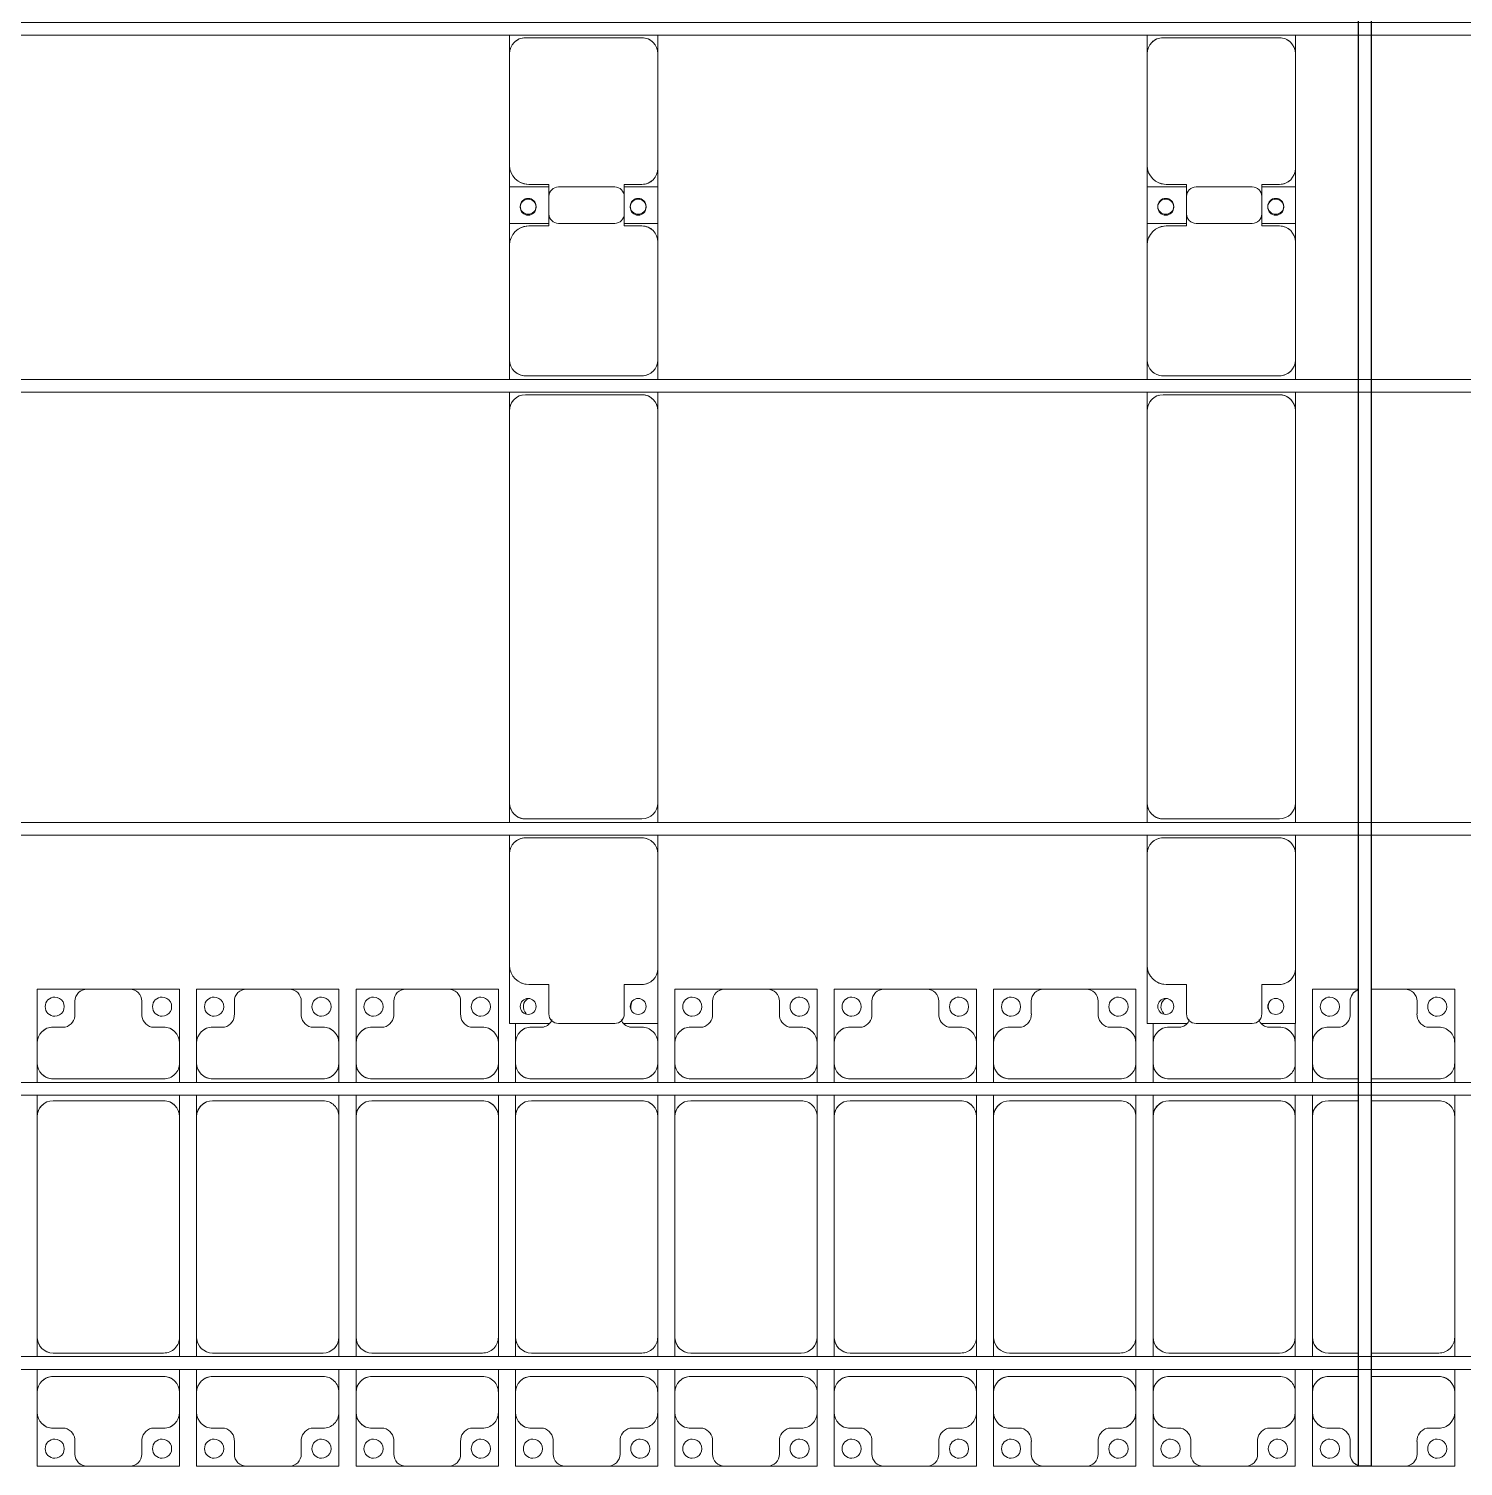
# Model space of a CAD drawing. Header units: millimetres. Extents: x -147246 to 112336, y -213734 to -86506.
# Drawn here: x -43856 to -39356, y -204519 to -200010 of the extents above; entities that cross this region are included whole.
import ezdxf

# ---------------------------------------------------------------- set-up
doc = ezdxf.new("R2010")
doc.units = ezdxf.units.MM
doc.layers.add('A-GENM', color=13, linetype='Continuous', lineweight=9)
doc.layers.add('S-BEAM', color=12, linetype='Continuous', lineweight=9)

# ---------------------------------------------------------------- blocks, each defined once
blk = doc.blocks.new('Dầm C52 - Hộp 40x60-25899-BỐ TRÍ KHUNG KẾT CẤU BÈ PIN 05')
at = {"layer": 'S-BEAM', "color": 3, "lineweight": 25}
for p, q in [((-55977.2, 20), (55977.2, 20)), ((55977.2, 20), (55977.2, -20)), ((55977.2, -20), (-55977.2, -20))]:
    blk.add_line(p, q, dxfattribs=at)
blk = doc.blocks.new('Dai phao do pin - DẢI PHAO ĐỠ PIN-V28-BỐ TRÍ KHUNG KẾT CẤU BÈ PIN 05')
at = {"layer": 'A-GENM', "color": 7}
for p, q in [((-1312.2, 241.6), (-1129.7, 241.6)), ((-1312.2, 116.4), (-1312.2, 241.6)), ((-779.7, 241.6), (-1129.7, 241.6)), ((-779.7, 241.6), (-721.5, 241.6)), ((-681.5, 241.6), (-620.3, 241.6)), ((610.3, 241.6), (-620.3, 241.6)), ((610.3, 241.6), (668.5, 241.6)), ((708.5, 241.6), (769.7, 241.6)), ((1129.7, 241.6), (769.7, 241.6)), ((1129.7, 241.6), (1312.2, 241.6)), ((1197.8, 241.6), (1380.3, 241.6)), ((1197.8, 118.2), (1197.8, 241.6)), ((1312.2, 241.6), (1312.2, 118.2)), ((1730.3, 241.6), (1380.3, 241.6)), ((1730.3, 241.6), (1788.5, 241.6)), ((-1189.7, 181.6), (-1189.7, 118.2)), ((-729.7, -173.4), (-729.7, 191.6)), ((-670.3, 191.6), (-670.3, -173.4)), ((660.3, -173.4), (660.3, 191.6)), ((719.7, 191.6), (719.7, -173.4)), ((1189.7, 118.2), (1189.7, 181.6)), ((1320.3, 181.6), (1320.3, 118.2)), ((1780.3, -173.4), (1780.3, 191.6)), ((-1189.7, 118.2), (-1282.2, 118.2)), ((1282.2, 118.2), (1189.7, 118.2)), ((1320.3, 118.2), (1227.8, 118.2)), ((-1312.2, 88.2), (-1312.2, -88.2)), ((1197.8, 88.2), (1197.8, -88.2)), ((1312.2, -88.2), (1312.2, 88.2)), ((-1312.2, -223.4), (-1312.2, -116.4)), ((-1282.2, -118.2), (-1189.7, -118.2)), ((-1189.7, -118.2), (-1189.7, -173.4)), ((1189.7, -173.4), (1189.7, -118.2)), ((1189.7, -118.2), (1282.2, -118.2)), ((1197.8, -223.4), (1197.8, -118.2)), ((1227.8, -118.2), (1320.3, -118.2)), ((1312.2, -118.2), (1312.2, -223.4)), ((1320.3, -118.2), (1320.3, -173.4)), ((-1139.7, -223.4), (-1312.2, -223.4)), ((-1139.7, -223.4), (-779.7, -223.4)), ((-721.5, -223.4), (-779.7, -223.4)), ((-620.3, -223.4), (-681.5, -223.4)), ((-620.3, -223.4), (610.3, -223.4)), ((668.5, -223.4), (610.3, -223.4)), ((769.7, -223.4), (708.5, -223.4)), ((769.7, -223.4), (1139.7, -223.4)), ((1312.2, -223.4), (1139.7, -223.4)), ((1370.3, -223.4), (1197.8, -223.4)), ((1370.3, -223.4), (1730.3, -223.4)), ((1788.5, -223.4), (1730.3, -223.4))]:
    blk.add_line(p, q, dxfattribs=at)
for centre, radius, start, end in [((-1129.7, 181.6), 60, 90, 180), ((-779.7, 191.6), 50, 360, 90), ((-779.7, 191.6), 50, 360, 45), ((-620.3, 191.6), 50, 90, 180), ((-620.3, 191.6), 50, 105, 180), ((610.3, 191.6), 50, 360, 90), ((610.3, 191.6), 50, 50.4816, 90), ((610.3, 191.6), 50, 15, 45), ((769.7, 191.6), 50, 90, 180), ((769.7, 191.6), 50, 135, 180), ((1129.7, 181.6), 60, 360, 90), ((1380.3, 181.6), 60, 90, 180), ((1730.3, 191.6), 50, 360, 90), ((1730.3, 191.6), 50, 360, 45), ((-1258.6, 183.2), 25, 0, 180), ((-1258.6, 183.2), 25, 180, 360), ((-1129.7, 181.6), 60, 150, 180), ((1129.7, 181.6), 60, 360, 30), ((1248.6, 183.2), 25, 360, 180), ((1248.6, 183.2), 25, 180, 0), ((1251.4, 183.2), 25, 0, 180), ((1251.4, 183.2), 25, 180, 360), ((1380.3, 181.6), 60, 150, 180), ((-1282.2, 88.2), 30, 90, 180), ((-1282.2, 88.2), 30, 120, 134.1134), ((1227.8, 88.2), 30, 90, 180), ((1282.2, 88.2), 30, 360, 90), ((-1282.2, -88.2), 30, 180, 270), ((1227.8, -88.2), 30, 180, 270), ((1282.2, -88.2), 30, 270, 360), ((-1282.2, -88.2), 30, 225.887, 240), ((-1258.6, -161.8), 25, 0, 180), ((-1258.6, -161.8), 25, 180, 0), ((-1139.7, -173.4), 50, 180, 270), ((-1139.7, -173.4), 50, 180, 225), ((-779.7, -173.4), 50, 270, 360), ((-779.7, -173.4), 50, 315, 360), ((-620.3, -173.4), 50, 180, 270), ((-620.3, -173.4), 50, 180, 270), ((610.3, -173.4), 50, 270, 360), ((610.3, -173.4), 50, 285, 360), ((769.7, -173.4), 50, 180, 270), ((769.7, -173.4), 50, 180, 225), ((1139.7, -173.4), 50, 270, 360), ((1139.7, -173.4), 50, 315, 360), ((1248.6, -161.8), 25, 0, 180), ((1248.6, -161.8), 25, 180, 360), ((1251.4, -161.8), 25, 0, 180), ((1251.4, -161.8), 25, 180, 0), ((1370.3, -173.4), 50, 180, 270), ((1370.3, -173.4), 50, 180, 225), ((1730.3, -173.4), 50, 270, 360), ((1730.3, -173.4), 50, 315, 360)]:
    blk.add_arc(centre, radius, start, end, dxfattribs=at)
blk = doc.blocks.new('Dai phao do pin - DẢI PHAO ĐỠ PIN-V29-BỐ TRÍ KHUNG KẾT CẤU BÈ PIN 05')
at = {"layer": 'A-GENM', "color": 7}
for p, q in [((-1312.2, 241.6), (-1129.7, 241.6)), ((-1312.2, 116.4), (-1312.2, 241.6)), ((-779.7, 241.6), (-1129.7, 241.6)), ((-779.7, 241.6), (-721.5, 241.6)), ((-681.5, 241.6), (-620.3, 241.6)), ((610.3, 241.6), (-620.3, 241.6)), ((610.3, 241.6), (668.5, 241.6)), ((708.5, 241.6), (769.7, 241.6)), ((1129.7, 241.6), (769.7, 241.6)), ((1129.7, 241.6), (1312.2, 241.6)), ((1197.8, 241.6), (1380.3, 241.6)), ((1197.8, 118.2), (1197.8, 241.6)), ((1312.2, 241.6), (1312.2, 118.2)), ((1730.3, 241.6), (1380.3, 241.6)), ((1730.3, 241.6), (1788.5, 241.6)), ((-1189.7, 181.6), (-1189.7, 118.2)), ((-729.7, -173.4), (-729.7, 191.6)), ((-670.3, 191.6), (-670.3, -173.4)), ((660.3, -173.4), (660.3, 191.6)), ((719.7, 191.6), (719.7, -173.4)), ((1189.7, 118.2), (1189.7, 181.6)), ((1320.3, 181.6), (1320.3, 118.2)), ((1780.3, -173.4), (1780.3, 191.6)), ((-1189.7, 118.2), (-1282.2, 118.2)), ((1282.2, 118.2), (1189.7, 118.2)), ((1320.3, 118.2), (1227.8, 118.2)), ((-1312.2, 88.2), (-1312.2, -88.2)), ((1197.8, 88.2), (1197.8, -88.2)), ((1312.2, -88.2), (1312.2, 88.2)), ((-1312.2, -223.4), (-1312.2, -116.4)), ((-1282.2, -118.2), (-1189.7, -118.2)), ((-1189.7, -118.2), (-1189.7, -173.4)), ((1189.7, -173.4), (1189.7, -118.2)), ((1189.7, -118.2), (1282.2, -118.2)), ((1197.8, -223.4), (1197.8, -118.2)), ((1227.8, -118.2), (1320.3, -118.2)), ((1312.2, -118.2), (1312.2, -223.4)), ((1320.3, -118.2), (1320.3, -173.4)), ((-1139.7, -223.4), (-1312.2, -223.4)), ((-1139.7, -223.4), (-779.7, -223.4)), ((-721.5, -223.4), (-779.7, -223.4)), ((-620.3, -223.4), (-681.5, -223.4)), ((-620.3, -223.4), (610.3, -223.4)), ((668.5, -223.4), (610.3, -223.4)), ((769.7, -223.4), (708.5, -223.4)), ((769.7, -223.4), (1139.7, -223.4)), ((1312.2, -223.4), (1139.7, -223.4)), ((1370.3, -223.4), (1197.8, -223.4)), ((1370.3, -223.4), (1730.3, -223.4)), ((1788.5, -223.4), (1730.3, -223.4))]:
    blk.add_line(p, q, dxfattribs=at)
for centre, radius, start, end in [((-1129.7, 181.6), 60, 90, 180), ((-779.7, 191.6), 50, 360, 90), ((-779.7, 191.6), 50, 360, 45), ((-620.3, 191.6), 50, 90, 180), ((-620.3, 191.6), 50, 105, 180), ((610.3, 191.6), 50, 360, 90), ((610.3, 191.6), 50, 15, 90), ((769.7, 191.6), 50, 90, 180), ((769.7, 191.6), 50, 135, 180), ((1129.7, 181.6), 60, 360, 90), ((1380.3, 181.6), 60, 90, 180), ((1730.3, 191.6), 50, 360, 90), ((1730.3, 191.6), 50, 360, 45), ((-1258.6, 183.2), 25, 0, 180), ((-1258.6, 183.2), 25, 180, 360), ((-1129.7, 181.6), 60, 150, 180), ((1129.7, 181.6), 60, 360, 30), ((1248.6, 183.2), 25, 360, 180), ((1248.6, 183.2), 25, 180, 0), ((1251.4, 183.2), 25, 0, 180), ((1251.4, 183.2), 25, 180, 360), ((1380.3, 181.6), 60, 150, 180), ((-1282.2, 88.2), 30, 90, 180), ((-1282.2, 88.2), 30, 120, 134.113), ((1227.8, 88.2), 30, 90, 180), ((1282.2, 88.2), 30, 360, 90), ((-1282.2, -88.2), 30, 180, 270), ((1227.8, -88.2), 30, 180, 270), ((1282.2, -88.2), 30, 270, 360), ((-1282.2, -88.2), 30, 225.8875, 240), ((-1258.6, -161.8), 25, 0, 180), ((-1258.6, -161.8), 25, 180, 0), ((-1139.7, -173.4), 50, 180, 270), ((-1139.7, -173.4), 50, 180, 225), ((-779.7, -173.4), 50, 270, 360), ((-779.7, -173.4), 50, 315, 360), ((-620.3, -173.4), 50, 180, 270), ((-620.3, -173.4), 50, 180, 270), ((610.3, -173.4), 50, 270, 360), ((610.3, -173.4), 50, 285, 360), ((769.7, -173.4), 50, 180, 270), ((769.7, -173.4), 50, 180, 225), ((1139.7, -173.4), 50, 270, 360), ((1139.7, -173.4), 50, 315, 360), ((1248.6, -161.8), 25, 0, 180), ((1248.6, -161.8), 25, 180, 360), ((1251.4, -161.8), 25, 0, 180), ((1251.4, -161.8), 25, 180, 0), ((1370.3, -173.4), 50, 180, 270), ((1370.3, -173.4), 50, 180, 225), ((1730.3, -173.4), 50, 270, 360), ((1730.3, -173.4), 50, 315, 360)]:
    blk.add_arc(centre, radius, start, end, dxfattribs=at)
blk = doc.blocks.new('Dai phaodi lai - DẢI PHAO ĐI LẠI-25020-BỐ TRÍ KHUNG KẾT CẤU BÈ PIN 05')
at = {"layer": 'A-GENM', "color": 7}
for p, q in [((52276.8, 748.4), (52433.1, 748.4)), ((52276.8, 579.3), (52276.8, 748.4)), ((52566.9, 748.4), (52433.1, 748.4)), ((52566.9, 748.4), (52723.2, 748.4)), ((52723.2, 748.4), (52723.2, 579.3)), ((52776.8, 748.4), (52933.1, 748.4)), ((52776.8, 579.3), (52776.8, 748.4)), ((53066.9, 748.4), (52933.1, 748.4)), ((53066.9, 748.4), (53223.2, 748.4)), ((53223.2, 748.4), (53223.2, 579.3)), ((53276.8, 748.4), (53433.1, 748.4)), ((53276.8, 579.3), (53276.8, 748.4)), ((53566.9, 748.4), (53433.1, 748.4)), ((53566.9, 748.4), (53723.2, 748.4)), ((53723.2, 748.4), (53723.2, 579.3)), ((54276.8, 748.4), (54433.1, 748.4)), ((54276.8, 579.3), (54276.8, 748.4)), ((54566.9, 748.4), (54433.1, 748.4)), ((54566.9, 748.4), (54723.2, 748.4)), ((54723.2, 748.4), (54723.2, 579.3)), ((54776.8, 748.4), (54933.1, 748.4)), ((54776.8, 579.3), (54776.8, 748.4)), ((55066.9, 748.4), (54933.1, 748.4)), ((55066.9, 748.4), (55223.2, 748.4)), ((55223.2, 748.4), (55223.2, 579.3)), ((55276.8, 748.4), (55433.1, 748.4)), ((55276.8, 579.3), (55276.8, 748.4)), ((55566.9, 748.4), (55433.1, 748.4)), ((55566.9, 748.4), (55723.2, 748.4)), ((55723.2, 748.4), (55723.2, 579.3)), ((56276.8, 748.4), (56421.5, 748.4)), ((56276.8, 579.3), (56276.8, 748.4)), ((56566.9, 748.4), (56461.5, 748.4)), ((56566.9, 748.4), (56723.2, 748.4)), ((56723.2, 748.4), (56723.2, 579.3)), ((52395.1, 710.4), (52395.1, 670.7)), ((52604.9, 670.7), (52604.9, 710.4)), ((52895.1, 710.4), (52895.1, 670.7)), ((53104.9, 670.7), (53104.9, 710.4)), ((53395.1, 710.4), (53395.1, 670.7)), ((53604.9, 670.7), (53604.9, 710.4)), ((54395.1, 710.4), (54395.1, 670.7)), ((54604.9, 670.7), (54604.9, 710.4)), ((54895.1, 710.4), (54895.1, 670.7)), ((55104.9, 670.7), (55104.9, 710.4)), ((55395.1, 710.4), (55395.1, 670.7)), ((55604.9, 670.7), (55604.9, 710.4)), ((56395.1, 710.4), (56395.1, 670.7)), ((56604.9, 670.7), (56604.9, 710.4)), ((53776.8, 579.3), (53776.8, 641.7)), ((54223.2, 640.7), (54223.2, 579.3)), ((55776.8, 579.3), (55776.8, 641.7)), ((56223.2, 640.7), (56223.2, 579.3)), ((52364.3, 629.3), (52326.8, 629.3)), ((52673.2, 629.3), (52635.7, 629.3)), ((52864.3, 629.3), (52826.8, 629.3)), ((53173.2, 629.3), (53135.7, 629.3)), ((53364.3, 629.3), (53326.8, 629.3)), ((53673.2, 629.3), (53635.7, 629.3)), ((53864.3, 629.3), (53826.8, 629.3)), ((54173.2, 629.3), (54135.7, 629.3)), ((54364.3, 629.3), (54326.8, 629.3)), ((54673.2, 629.3), (54635.7, 629.3)), ((54864.3, 629.3), (54826.8, 629.3)), ((55173.2, 629.3), (55135.7, 629.3)), ((55364.3, 629.3), (55326.8, 629.3)), ((55673.2, 629.3), (55635.7, 629.3)), ((55864.3, 629.3), (55826.8, 629.3)), ((56173.2, 629.3), (56135.7, 629.3)), ((56364.3, 629.3), (56326.8, 629.3)), ((56673.2, 629.3), (56635.7, 629.3)), ((52276.8, 579.3), (52276.8, 516.7)), ((52723.2, 516.7), (52723.2, 579.3)), ((52776.8, 579.3), (52776.8, 516.7)), ((53223.2, 516.7), (53223.2, 579.3)), ((53276.8, 579.3), (53276.8, 516.7)), ((53723.2, 516.7), (53723.2, 579.3)), ((53776.8, 579.3), (53776.8, 516.7)), ((54223.2, 516.7), (54223.2, 579.3)), ((54276.8, 579.3), (54276.8, 516.7)), ((54723.2, 516.7), (54723.2, 579.3)), ((54776.8, 579.3), (54776.8, 516.7)), ((55223.2, 516.7), (55223.2, 579.3)), ((55276.8, 579.3), (55276.8, 516.7)), ((55723.2, 516.7), (55723.2, 579.3)), ((55776.8, 579.3), (55776.8, 516.7)), ((56223.2, 516.7), (56223.2, 579.3)), ((56276.8, 579.3), (56276.8, 516.7)), ((56723.2, 516.7), (56723.2, 579.3)), ((52276.8, 455.5), (52276.8, 516.7)), ((52723.2, 516.7), (52723.2, 455.5)), ((52776.8, 455.5), (52776.8, 516.7)), ((53223.2, 516.7), (53223.2, 455.5)), ((53276.8, 455.5), (53276.8, 516.7)), ((53723.2, 516.7), (53723.2, 455.5)), ((53776.8, 455.5), (53776.8, 516.7)), ((54223.2, 516.7), (54223.2, 455.5)), ((54276.8, 455.5), (54276.8, 516.7)), ((54723.2, 516.7), (54723.2, 455.5)), ((54776.8, 455.5), (54776.8, 516.7)), ((55223.2, 516.7), (55223.2, 455.5)), ((55276.8, 455.5), (55276.8, 516.7)), ((55723.2, 516.7), (55723.2, 455.5)), ((55776.8, 455.5), (55776.8, 516.7)), ((56223.2, 516.7), (56223.2, 455.5)), ((56276.8, 455.5), (56276.8, 516.7)), ((56723.2, 516.7), (56723.2, 455.5)), ((52326.8, 466.7), (52673.2, 466.7)), ((52826.8, 466.7), (53173.2, 466.7)), ((53326.8, 466.7), (53673.2, 466.7)), ((53826.8, 466.7), (54173.2, 466.7)), ((54326.8, 466.7), (54673.2, 466.7)), ((54826.8, 466.7), (55173.2, 466.7)), ((55326.8, 466.7), (55673.2, 466.7)), ((55826.8, 466.7), (56173.2, 466.7)), ((56326.8, 466.7), (56421.5, 466.7)), ((56461.5, 466.7), (56673.2, 466.7)), ((52276.8, 348.3), (52276.8, 415.5)), ((52723.2, 415.5), (52723.2, 348.3)), ((52776.8, 348.3), (52776.8, 415.5)), ((53223.2, 415.5), (53223.2, 348.3)), ((53276.8, 348.3), (53276.8, 415.5)), ((53723.2, 415.5), (53723.2, 348.3)), ((53776.8, 348.3), (53776.8, 415.5)), ((54223.2, 415.5), (54223.2, 348.3)), ((54276.8, 348.3), (54276.8, 415.5)), ((54723.2, 415.5), (54723.2, 348.3)), ((54776.8, 348.3), (54776.8, 415.5)), ((55223.2, 415.5), (55223.2, 348.3)), ((55276.8, 348.3), (55276.8, 415.5)), ((55723.2, 415.5), (55723.2, 348.3)), ((55776.8, 348.3), (55776.8, 415.5)), ((56223.2, 415.5), (56223.2, 348.3)), ((56276.8, 348.3), (56276.8, 415.5)), ((56723.2, 415.5), (56723.2, 348.3)), ((52673.2, 398.3), (52326.8, 398.3)), ((53173.2, 398.3), (52826.8, 398.3)), ((53673.2, 398.3), (53326.8, 398.3)), ((54173.2, 398.3), (53826.8, 398.3)), ((54673.2, 398.3), (54326.8, 398.3)), ((55173.2, 398.3), (54826.8, 398.3)), ((55673.2, 398.3), (55326.8, 398.3)), ((56173.2, 398.3), (55826.8, 398.3)), ((56421.5, 398.3), (56326.8, 398.3)), ((56673.2, 398.3), (56461.5, 398.3)), ((52276.8, 348.3), (52276.8, -343.3)), ((52723.2, -343.3), (52723.2, 348.3)), ((52776.8, 348.3), (52776.8, -343.3)), ((53223.2, -343.3), (53223.2, 348.3)), ((53276.8, 348.3), (53276.8, -343.3)), ((53723.2, -343.3), (53723.2, 348.3)), ((53776.8, 348.3), (53776.8, -343.3)), ((54223.2, -343.3), (54223.2, 348.3)), ((54276.8, 348.3), (54276.8, -343.3)), ((54723.2, -343.3), (54723.2, 348.3)), ((54776.8, 348.3), (54776.8, -343.3)), ((55223.2, -343.3), (55223.2, 348.3)), ((55276.8, 348.3), (55276.8, -343.3)), ((55723.2, -343.3), (55723.2, 348.3)), ((55776.8, 348.3), (55776.8, -343.3)), ((56223.2, -343.3), (56223.2, 348.3)), ((56276.8, 348.3), (56276.8, -343.3)), ((56723.2, -343.3), (56723.2, 348.3)), ((52276.8, -404.5), (52276.8, -343.3)), ((52723.2, -343.3), (52723.2, -404.5)), ((52776.8, -404.5), (52776.8, -343.3)), ((53223.2, -343.3), (53223.2, -404.5)), ((53276.8, -404.5), (53276.8, -343.3)), ((53723.2, -343.3), (53723.2, -404.5)), ((53776.8, -404.5), (53776.8, -343.3)), ((54223.2, -343.3), (54223.2, -404.5)), ((54276.8, -404.5), (54276.8, -343.3)), ((54723.2, -343.3), (54723.2, -404.5)), ((54776.8, -404.5), (54776.8, -343.3)), ((55223.2, -343.3), (55223.2, -404.5)), ((55276.8, -404.5), (55276.8, -343.3)), ((55723.2, -343.3), (55723.2, -404.5)), ((55776.8, -404.5), (55776.8, -343.3)), ((56223.2, -343.3), (56223.2, -404.5)), ((56276.8, -404.5), (56276.8, -343.3)), ((56723.2, -343.3), (56723.2, -404.5)), ((52326.8, -393.3), (52673.2, -393.3)), ((52826.8, -393.3), (53173.2, -393.3)), ((53326.8, -393.3), (53673.2, -393.3)), ((53826.8, -393.3), (54173.2, -393.3)), ((54326.8, -393.3), (54673.2, -393.3)), ((54826.8, -393.3), (55173.2, -393.3)), ((55326.8, -393.3), (55673.2, -393.3)), ((55826.8, -393.3), (56173.2, -393.3)), ((56326.8, -393.3), (56421.5, -393.3)), ((56461.5, -393.3), (56673.2, -393.3)), ((52276.8, -516.7), (52276.8, -444.5)), ((52723.2, -444.5), (52723.2, -516.7)), ((52776.8, -516.7), (52776.8, -444.5)), ((53223.2, -444.5), (53223.2, -516.7)), ((53276.8, -516.7), (53276.8, -444.5)), ((53723.2, -444.5), (53723.2, -516.7)), ((53776.8, -516.7), (53776.8, -444.5)), ((54223.2, -444.5), (54223.2, -516.7)), ((54276.8, -516.7), (54276.8, -444.5)), ((54723.2, -444.5), (54723.2, -516.7)), ((54776.8, -516.7), (54776.8, -444.5)), ((55223.2, -444.5), (55223.2, -516.7)), ((55276.8, -516.7), (55276.8, -444.5)), ((55723.2, -444.5), (55723.2, -516.7)), ((55776.8, -516.7), (55776.8, -444.5)), ((56223.2, -444.5), (56223.2, -516.7)), ((56276.8, -516.7), (56276.8, -444.5)), ((56723.2, -444.5), (56723.2, -516.7)), ((52673.2, -466.7), (52326.8, -466.7)), ((53173.2, -466.7), (52826.8, -466.7)), ((53673.2, -466.7), (53326.8, -466.7)), ((54173.2, -466.7), (53826.8, -466.7)), ((54673.2, -466.7), (54326.8, -466.7)), ((55173.2, -466.7), (54826.8, -466.7)), ((55673.2, -466.7), (55326.8, -466.7)), ((56173.2, -466.7), (55826.8, -466.7)), ((56421.5, -466.7), (56326.8, -466.7)), ((56673.2, -466.7), (56461.5, -466.7)), ((52276.8, -516.7), (52276.8, -579.3)), ((52723.2, -579.3), (52723.2, -516.7)), ((52776.8, -516.7), (52776.8, -579.3)), ((53223.2, -579.3), (53223.2, -516.7)), ((53276.8, -516.7), (53276.8, -579.3)), ((53723.2, -579.3), (53723.2, -516.7)), ((53776.8, -516.7), (53776.8, -579.3)), ((54223.2, -579.3), (54223.2, -516.7)), ((54276.8, -516.7), (54276.8, -579.3)), ((54723.2, -579.3), (54723.2, -516.7)), ((54776.8, -516.7), (54776.8, -579.3)), ((55223.2, -579.3), (55223.2, -516.7)), ((55276.8, -516.7), (55276.8, -579.3)), ((55723.2, -579.3), (55723.2, -516.7)), ((55776.8, -516.7), (55776.8, -579.3)), ((56223.2, -579.3), (56223.2, -516.7)), ((56276.8, -516.7), (56276.8, -579.3)), ((56723.2, -579.3), (56723.2, -516.7)), ((52276.8, -748.4), (52276.8, -579.3)), ((52723.2, -579.3), (52723.2, -748.4)), ((52776.8, -748.4), (52776.8, -579.3)), ((53223.2, -579.3), (53223.2, -748.4)), ((53276.8, -748.4), (53276.8, -579.3)), ((53723.2, -579.3), (53723.2, -748.4)), ((53776.8, -748.4), (53776.8, -579.3)), ((54223.2, -579.3), (54223.2, -748.4)), ((54276.8, -748.4), (54276.8, -579.3)), ((54723.2, -579.3), (54723.2, -748.4)), ((54776.8, -748.4), (54776.8, -579.3)), ((55223.2, -579.3), (55223.2, -748.4)), ((55276.8, -748.4), (55276.8, -579.3)), ((55723.2, -579.3), (55723.2, -748.4)), ((55776.8, -748.4), (55776.8, -579.3)), ((56223.2, -579.3), (56223.2, -748.4)), ((56276.8, -748.4), (56276.8, -579.3)), ((56723.2, -579.3), (56723.2, -748.4)), ((52326.8, -629.3), (52364.3, -629.3)), ((52635.7, -629.3), (52673.2, -629.3)), ((52826.8, -629.3), (52864.3, -629.3)), ((53135.7, -629.3), (53173.2, -629.3)), ((53326.8, -629.3), (53364.3, -629.3)), ((53635.7, -629.3), (53673.2, -629.3)), ((53826.8, -629.3), (53864.3, -629.3)), ((54135.7, -629.3), (54173.2, -629.3)), ((54326.8, -629.3), (54364.3, -629.3)), ((54635.7, -629.3), (54673.2, -629.3)), ((54826.8, -629.3), (54864.3, -629.3)), ((55135.7, -629.3), (55173.2, -629.3)), ((55326.8, -629.3), (55364.3, -629.3)), ((55635.7, -629.3), (55673.2, -629.3)), ((55826.8, -629.3), (55864.3, -629.3)), ((56135.7, -629.3), (56173.2, -629.3)), ((56326.8, -629.3), (56364.3, -629.3)), ((56635.7, -629.3), (56673.2, -629.3)), ((52395.1, -670.7), (52395.1, -710.4)), ((52604.9, -710.4), (52604.9, -670.7)), ((52895.1, -670.7), (52895.1, -710.4)), ((53104.9, -710.4), (53104.9, -670.7)), ((53395.1, -670.7), (53395.1, -710.4)), ((53604.9, -710.4), (53604.9, -670.7)), ((53895.1, -670.7), (53895.1, -710.4)), ((54104.9, -710.4), (54104.9, -670.7)), ((54395.1, -670.7), (54395.1, -710.4)), ((54604.9, -710.4), (54604.9, -670.7)), ((54895.1, -670.7), (54895.1, -710.4)), ((55104.9, -710.4), (55104.9, -670.7)), ((55395.1, -670.7), (55395.1, -710.4)), ((55604.9, -710.4), (55604.9, -670.7)), ((55895.1, -670.7), (55895.1, -710.4)), ((56104.9, -710.4), (56104.9, -670.7)), ((56395.1, -670.7), (56395.1, -710.4)), ((56604.9, -710.4), (56604.9, -670.7)), ((52433.1, -748.4), (52276.8, -748.4)), ((52433.1, -748.4), (52566.9, -748.4)), ((52723.2, -748.4), (52566.9, -748.4)), ((52933.1, -748.4), (52776.8, -748.4)), ((52933.1, -748.4), (53066.9, -748.4)), ((53223.2, -748.4), (53066.9, -748.4)), ((53433.1, -748.4), (53276.8, -748.4)), ((53433.1, -748.4), (53566.9, -748.4)), ((53723.2, -748.4), (53566.9, -748.4)), ((53933.1, -748.4), (53776.8, -748.4)), ((53933.1, -748.4), (54066.9, -748.4)), ((54223.2, -748.4), (54066.9, -748.4)), ((54433.1, -748.4), (54276.8, -748.4)), ((54433.1, -748.4), (54566.9, -748.4)), ((54723.2, -748.4), (54566.9, -748.4)), ((54933.1, -748.4), (54776.8, -748.4)), ((54933.1, -748.4), (55066.9, -748.4)), ((55223.2, -748.4), (55066.9, -748.4)), ((55433.1, -748.4), (55276.8, -748.4)), ((55433.1, -748.4), (55566.9, -748.4)), ((55723.2, -748.4), (55566.9, -748.4)), ((55933.1, -748.4), (55776.8, -748.4)), ((55933.1, -748.4), (56066.9, -748.4)), ((56223.2, -748.4), (56066.9, -748.4)), ((56421.5, -748.4), (56276.8, -748.4)), ((56461.5, -748.4), (56566.9, -748.4)), ((56723.2, -748.4), (56566.9, -748.4))]:
    blk.add_line(p, q, dxfattribs=at)
for centre, radius, start, end in [((52331.6, 693.3), 30, 90, 270), ((52331.6, 693.3), 30, 270, 90), ((52433.1, 710.4), 38, 90, 180), ((52433.1, 710.4), 38, 90, 135), ((52566.9, 710.4), 38, 0, 90), ((52566.9, 710.4), 38, 45, 90), ((52668.4, 693.3), 30, 90, 270), ((52668.4, 693.3), 30, 270, 90), ((52831.6, 693.3), 30, 90, 270), ((52831.6, 693.3), 30, 270, 90), ((52933.1, 710.4), 38, 90, 180), ((52933.1, 710.4), 38, 90, 135), ((53066.9, 710.4), 38, 360, 90), ((53066.9, 710.4), 38, 45, 90), ((53168.4, 693.3), 30, 90, 270), ((53168.4, 693.3), 30, 270, 90), ((53331.6, 693.3), 30, 90, 270), ((53331.6, 693.3), 30, 270, 90), ((53433.1, 710.4), 38, 90, 180), ((53433.1, 710.4), 38, 90, 135), ((53566.9, 710.4), 38, 0, 90), ((53566.9, 710.4), 38, 45, 90), ((53668.4, 693.3), 30, 90, 270), ((53668.4, 693.3), 30, 270, 90), ((54331.6, 693.3), 30, 90, 270), ((54331.6, 693.3), 30, 270, 90), ((54433.1, 710.4), 38, 90, 180), ((54433.1, 710.4), 38, 90, 135), ((54566.9, 710.4), 38, 0, 90), ((54566.9, 710.4), 38, 45, 90), ((54668.4, 693.3), 30, 90, 270), ((54668.4, 693.3), 30, 270, 90), ((54831.6, 693.3), 30, 90, 270), ((54831.6, 693.3), 30, 270, 90), ((54933.1, 710.4), 38, 90, 180), ((54933.1, 710.4), 38, 90, 135), ((55066.9, 710.4), 38, 0, 90), ((55066.9, 710.4), 38, 45, 90), ((55168.4, 693.3), 30, 90, 270), ((55168.4, 693.3), 30, 270, 90), ((55331.6, 693.3), 30, 90, 270), ((55331.6, 693.3), 30, 270, 90), ((55433.1, 710.4), 38, 90, 180), ((55433.1, 710.4), 38, 90, 135), ((55566.9, 710.4), 38, 0, 90), ((55566.9, 710.4), 38, 45, 90), ((55668.4, 693.3), 30, 90, 270), ((55668.4, 693.3), 30, 270, 90), ((56331.6, 693.3), 30, 90, 270), ((56331.6, 693.3), 30, 270, 90), ((56433.1, 710.4), 38, 107.8722, 180), ((56433.1, 710.4), 38, 107.8722, 135), ((56566.9, 710.4), 38, 0, 90), ((56566.9, 710.4), 38, 45, 90), ((56668.4, 693.3), 30, 90, 270), ((56668.4, 693.3), 30, 270, 90), ((53831.6, 693.3), 30, 120, 225), ((54168.4, 693.3), 30, 150, 208.719), ((55831.6, 693.3), 30, 120, 225), ((56168.4, 693.3), 30, 150, 208.7209), ((52355.2, 668.2), 40, 283.1885, 3.5081), ((52644.8, 668.2), 40, 176.4919, 256.8115), ((52855.2, 668.2), 40, 283.1885, 3.5081), ((53144.8, 668.2), 40, 176.4919, 256.8115), ((53355.2, 668.2), 40, 283.1885, 3.5081), ((53644.8, 668.2), 40, 176.4919, 256.8115), ((53855.2, 668.2), 40, 283.1885, 336.1134), ((54144.8, 668.2), 40, 203.8865, 256.8115), ((54355.2, 668.2), 40, 283.1885, 3.5081), ((54644.8, 668.2), 40, 176.4919, 256.8115), ((54855.2, 668.2), 40, 283.1885, 3.5081), ((55144.8, 668.2), 40, 176.4919, 256.8115), ((55355.2, 668.2), 40, 283.1885, 3.5081), ((55644.8, 668.2), 40, 176.4919, 256.8115), ((55855.2, 668.2), 40, 283.1885, 336.1128), ((56144.8, 668.2), 40, 203.887, 256.8115), ((56355.2, 668.2), 40, 283.1885, 3.5081), ((56644.8, 668.2), 40, 176.4919, 256.8115), ((52326.8, 579.3), 50, 90, 180), ((52326.8, 579.3), 50, 90, 135), ((52673.2, 579.3), 50, 0, 90), ((52673.2, 579.3), 50, 45, 90), ((52826.8, 579.3), 50, 90, 180), ((52826.8, 579.3), 50, 90, 135), ((53173.2, 579.3), 50, 0, 90), ((53173.2, 579.3), 50, 45, 90), ((53326.8, 579.3), 50, 90, 180), ((53326.8, 579.3), 50, 90, 135), ((53673.2, 579.3), 50, 0, 90), ((53673.2, 579.3), 50, 45, 90), ((53826.8, 579.3), 50, 90, 180), ((53826.8, 579.3), 50, 90, 135), ((54173.2, 579.3), 50, 360, 90), ((54173.2, 579.3), 50, 45, 90), ((54326.8, 579.3), 50, 90, 180), ((54326.8, 579.3), 50, 90, 135), ((54673.2, 579.3), 50, 0, 90), ((54673.2, 579.3), 50, 45, 90), ((54826.8, 579.3), 50, 90, 180), ((54826.8, 579.3), 50, 90, 135), ((55173.2, 579.3), 50, 360, 90), ((55173.2, 579.3), 50, 45, 90), ((55326.8, 579.3), 50, 90, 180), ((55326.8, 579.3), 50, 90, 135), ((55673.2, 579.3), 50, 0, 90), ((55673.2, 579.3), 50, 45, 89.8638), ((55826.8, 579.3), 50, 90, 180), ((55826.8, 579.3), 50, 90, 135), ((56173.2, 579.3), 50, 0, 90), ((56173.2, 579.3), 50, 45, 90), ((56326.8, 579.3), 50, 90, 180), ((56326.8, 579.3), 50, 90, 135), ((56673.2, 579.3), 50, 360, 90), ((56673.2, 579.3), 50, 45, 90), ((52326.8, 516.7), 50, 180, 270), ((52673.2, 516.7), 50, 270, 0), ((52826.8, 516.7), 50, 180, 270), ((53173.2, 516.7), 50, 270, 360), ((53326.8, 516.7), 50, 180, 270), ((53673.2, 516.7), 50, 270, 360), ((53826.8, 516.7), 50, 180, 270), ((54173.2, 516.7), 50, 270, 360), ((54326.8, 516.7), 50, 180, 270), ((54673.2, 516.7), 50, 270, 360), ((54826.8, 516.7), 50, 180, 270), ((55173.2, 516.7), 50, 270, 0), ((55326.8, 516.7), 50, 180, 270), ((55673.2, 516.7), 50, 270, 0), ((55826.8, 516.7), 50, 180, 270), ((56173.2, 516.7), 50, 270, 0), ((56326.8, 516.7), 50, 180, 270), ((56673.2, 516.7), 50, 270, 0), ((52326.8, 516.7), 50, 225, 270), ((52673.2, 516.7), 50, 270, 315), ((52826.8, 516.7), 50, 225, 270), ((53173.2, 516.7), 50, 270, 315), ((53326.8, 516.7), 50, 225, 270), ((53673.2, 516.7), 50, 270, 315), ((53826.8, 516.7), 50, 225, 270), ((54173.2, 516.7), 50, 270, 315), ((54326.8, 516.7), 50, 225, 270), ((54673.2, 516.7), 50, 270, 315), ((54826.8, 516.7), 50, 225, 270), ((55173.2, 516.7), 50, 270, 315), ((55326.8, 516.7), 50, 225, 270), ((55673.2, 516.7), 50, 270.137, 315), ((55826.8, 516.7), 50, 225, 270), ((56173.2, 516.7), 50, 270, 315), ((56326.8, 516.7), 50, 225, 270), ((56673.2, 516.7), 50, 270, 315), ((52326.8, 348.3), 50, 90, 180), ((52326.8, 348.3), 50, 120, 165), ((52673.2, 348.3), 50, 0, 90), ((52673.2, 348.3), 50, 45, 90), ((52826.8, 348.3), 50, 90, 180), ((52826.8, 348.3), 50, 120, 165), ((53173.2, 348.3), 50, 360, 90), ((53173.2, 348.3), 50, 45, 90), ((53326.8, 348.3), 50, 90, 180), ((53326.8, 348.3), 50, 120, 165), ((53673.2, 348.3), 50, 0, 90), ((53673.2, 348.3), 50, 45, 90), ((53826.8, 348.3), 50, 90, 180), ((53826.8, 348.3), 50, 120, 165), ((54173.2, 348.3), 50, 0, 90), ((54173.2, 348.3), 50, 45, 90), ((54326.8, 348.3), 50, 90, 180), ((54326.8, 348.3), 50, 120, 165), ((54673.2, 348.3), 50, 360, 90), ((54673.2, 348.3), 50, 45, 90), ((54826.8, 348.3), 50, 90, 180), ((54826.8, 348.3), 50, 120, 165), ((55173.2, 348.3), 50, 0, 90), ((55173.2, 348.3), 50, 45, 90), ((55326.8, 348.3), 50, 90, 180), ((55326.8, 348.3), 50, 120, 165), ((55673.2, 348.3), 50, 360, 90), ((55673.2, 348.3), 50, 45, 89.8627), ((55826.8, 348.3), 50, 90, 180), ((55826.8, 348.3), 50, 120, 165), ((56173.2, 348.3), 50, 0, 90), ((56173.2, 348.3), 50, 45, 90), ((56326.8, 348.3), 50, 90, 180), ((56326.8, 348.3), 50, 120, 165), ((56673.2, 348.3), 50, 360, 90), ((56673.2, 348.3), 50, 45, 90), ((52326.8, -343.3), 50, 180, 270), ((52326.8, -343.3), 50, 180, 255), ((52673.2, -343.3), 50, 270, 0), ((52673.2, -343.3), 50, 315, 0), ((52826.8, -343.3), 50, 180, 270), ((52826.8, -343.3), 50, 180, 255), ((53173.2, -343.3), 50, 270, 360), ((53173.2, -343.3), 50, 315, 360), ((53326.8, -343.3), 50, 180, 270), ((53326.8, -343.3), 50, 180, 255), ((53673.2, -343.3), 50, 270, 0), ((53673.2, -343.3), 50, 315, 0), ((53826.8, -343.3), 50, 180, 270), ((53826.8, -343.3), 50, 180, 255), ((54173.2, -343.3), 50, 270, 0), ((54173.2, -343.3), 50, 315, 0), ((54326.8, -343.3), 50, 180, 270), ((54326.8, -343.3), 50, 180, 255), ((54673.2, -343.3), 50, 270, 360), ((54673.2, -343.3), 50, 315, 360), ((54826.8, -343.3), 50, 180, 270), ((54826.8, -343.3), 50, 180, 255), ((55173.2, -343.3), 50, 270, 0), ((55173.2, -343.3), 50, 315, 0), ((55326.8, -343.3), 50, 180, 270), ((55326.8, -343.3), 50, 180, 255), ((55673.2, -343.3), 50, 270, 0), ((55673.2, -343.3), 50, 315, 0), ((55826.8, -343.3), 50, 180, 270), ((55826.8, -343.3), 50, 180, 255), ((56173.2, -343.3), 50, 270, 360), ((56173.2, -343.3), 50, 315, 360), ((56326.8, -343.3), 50, 180, 270), ((56326.8, -343.3), 50, 180, 255), ((56673.2, -343.3), 50, 270, 0), ((56673.2, -343.3), 50, 315, 0), ((52326.8, -516.7), 50, 90, 180), ((52326.8, -516.7), 50, 90, 135), ((52673.2, -516.7), 50, 0, 90), ((52673.2, -516.7), 50, 45, 90), ((52826.8, -516.7), 50, 90, 180), ((52826.8, -516.7), 50, 90, 135), ((53173.2, -516.7), 50, 360, 90), ((53173.2, -516.7), 50, 45, 90), ((53326.8, -516.7), 50, 90, 180), ((53326.8, -516.7), 50, 90, 135), ((53673.2, -516.7), 50, 360, 90), ((53673.2, -516.7), 50, 45, 90), ((53826.8, -516.7), 50, 90, 180), ((53826.8, -516.7), 50, 90, 135), ((54173.2, -516.7), 50, 360, 90), ((54173.2, -516.7), 50, 45, 90), ((54326.8, -516.7), 50, 90, 180), ((54326.8, -516.7), 50, 90, 135), ((54673.2, -516.7), 50, 360, 90), ((54673.2, -516.7), 50, 45, 90), ((54826.8, -516.7), 50, 90, 180), ((54826.8, -516.7), 50, 90, 135), ((55173.2, -516.7), 50, 0, 90), ((55173.2, -516.7), 50, 45, 90), ((55326.8, -516.7), 50, 90, 180), ((55326.8, -516.7), 50, 90, 135), ((55673.2, -516.7), 50, 0, 90), ((55673.2, -516.7), 50, 45, 89.8587), ((55826.8, -516.7), 50, 90, 180), ((55826.8, -516.7), 50, 90, 135), ((56173.2, -516.7), 50, 360, 90), ((56173.2, -516.7), 50, 45, 90), ((56326.8, -516.7), 50, 90, 180), ((56326.8, -516.7), 50, 90, 135), ((56673.2, -516.7), 50, 0, 90), ((56673.2, -516.7), 50, 45, 90), ((52326.8, -579.3), 50, 180, 270), ((52673.2, -579.3), 50, 270, 360), ((52826.8, -579.3), 50, 180, 270), ((53173.2, -579.3), 50, 270, 0), ((53326.8, -579.3), 50, 180, 270), ((53673.2, -579.3), 50, 270, 0), ((53826.8, -579.3), 50, 180, 270), ((54173.2, -579.3), 50, 270, 0), ((54326.8, -579.3), 50, 180, 270), ((54673.2, -579.3), 50, 270, 0), ((54826.8, -579.3), 50, 180, 270), ((55173.2, -579.3), 50, 270, 0), ((55326.8, -579.3), 50, 180, 270), ((55673.2, -579.3), 50, 270, 360), ((55826.8, -579.3), 50, 180, 270), ((56173.2, -579.3), 50, 270, 360), ((56326.8, -579.3), 50, 180, 270), ((56673.2, -579.3), 50, 270, 360), ((52326.8, -579.3), 50, 225, 270), ((52355.2, -668.2), 40, 356.4919, 76.8115), ((52644.8, -668.2), 40, 103.1885, 183.5081), ((52673.2, -579.3), 50, 270, 315), ((52826.8, -579.3), 50, 225, 270), ((52855.2, -668.2), 40, 356.4919, 76.8115), ((53144.8, -668.2), 40, 103.1885, 183.5081), ((53173.2, -579.3), 50, 270, 315), ((53326.8, -579.3), 50, 225, 270), ((53355.2, -668.2), 40, 356.4919, 76.8115), ((53644.8, -668.2), 40, 103.1885, 183.5081), ((53673.2, -579.3), 50, 270, 315), ((53826.8, -579.3), 50, 225, 270), ((53855.2, -668.2), 40, 356.4919, 76.8115), ((54144.8, -668.2), 40, 103.1885, 183.5081), ((54173.2, -579.3), 50, 270, 315), ((54326.8, -579.3), 50, 225, 270), ((54355.2, -668.2), 40, 356.4919, 76.8115), ((54644.8, -668.2), 40, 103.1885, 183.5081), ((54673.2, -579.3), 50, 270, 315), ((54826.8, -579.3), 50, 225, 270), ((54855.2, -668.2), 40, 356.4919, 76.8115), ((55144.8, -668.2), 40, 103.1885, 183.5081), ((55173.2, -579.3), 50, 270, 315), ((55326.8, -579.3), 50, 225, 270), ((55355.2, -668.2), 40, 356.4919, 76.8115), ((55644.8, -668.2), 40, 103.1885, 183.5081), ((55673.2, -579.3), 50, 270.1421, 315), ((55826.8, -579.3), 50, 225, 270), ((55855.2, -668.2), 40, 356.4919, 76.8115), ((56144.8, -668.2), 40, 103.1885, 183.5081), ((56173.2, -579.3), 50, 270, 315), ((56326.8, -579.3), 50, 225, 270), ((56355.2, -668.2), 40, 356.4919, 76.8115), ((56644.8, -668.2), 40, 103.1885, 183.5081), ((56673.2, -579.3), 50, 270, 315), ((52331.6, -693.3), 30, 90, 270), ((52331.6, -693.3), 30, 270, 90), ((52668.4, -693.3), 30, 90, 270), ((52668.4, -693.3), 30, 270, 90), ((52831.6, -693.3), 30, 90, 270), ((52831.6, -693.3), 30, 270, 90), ((53168.4, -693.3), 30, 90, 270), ((53168.4, -693.3), 30, 270, 90), ((53331.6, -693.3), 30, 90, 270), ((53331.6, -693.3), 30, 270, 90), ((53668.4, -693.3), 30, 90, 270), ((53668.4, -693.3), 30, 270, 90), ((53831.6, -693.3), 30, 90, 270), ((53831.6, -693.3), 30, 270, 90), ((54168.4, -693.3), 30, 90, 270), ((54168.4, -693.3), 30, 270, 90), ((54331.6, -693.3), 30, 90, 270), ((54331.6, -693.3), 30, 270, 90), ((54668.4, -693.3), 30, 90, 270), ((54668.4, -693.3), 30, 270, 90), ((54831.6, -693.3), 30, 90, 270), ((54831.6, -693.3), 30, 270, 90), ((55168.4, -693.3), 30, 90, 270), ((55168.4, -693.3), 30, 270, 90), ((55331.6, -693.3), 30, 90, 270), ((55331.6, -693.3), 30, 270, 90), ((55668.4, -693.3), 30, 90, 270), ((55668.4, -693.3), 30, 270, 90), ((55831.6, -693.3), 30, 90, 270), ((55831.6, -693.3), 30, 270, 90), ((56168.4, -693.3), 30, 90, 270), ((56168.4, -693.3), 30, 270, 90), ((56331.6, -693.3), 30, 90, 270), ((56331.6, -693.3), 30, 270, 90), ((56668.4, -693.3), 30, 90, 270), ((56668.4, -693.3), 30, 270, 90), ((52433.1, -710.4), 38, 180, 270), ((52566.9, -710.4), 38, 270, 360), ((52933.1, -710.4), 38, 180, 270), ((53066.9, -710.4), 38, 270, 0), ((53433.1, -710.4), 38, 180, 270), ((53566.9, -710.4), 38, 270, 0), ((53933.1, -710.4), 38, 180, 270), ((54066.9, -710.4), 38, 270, 0), ((54433.1, -710.4), 38, 180, 270), ((54566.9, -710.4), 38, 270, 0), ((54933.1, -710.4), 38, 180, 270), ((55066.9, -710.4), 38, 270, 0), ((55433.1, -710.4), 38, 180, 270), ((55566.9, -710.4), 38, 270, 0), ((55933.1, -710.4), 38, 180, 270), ((56066.9, -710.4), 38, 270, 0), ((56433.1, -710.4), 38, 180, 252.1278), ((56566.9, -710.4), 38, 270, 0), ((52433.1, -710.4), 38, 225, 270), ((52566.9, -710.4), 38, 270, 315), ((52933.1, -710.4), 38, 225, 270), ((53066.9, -710.4), 38, 270, 315), ((53433.1, -710.4), 38, 225, 270), ((53566.9, -710.4), 38, 270, 315), ((53933.1, -710.4), 38, 225, 270), ((54066.9, -710.4), 38, 270, 315), ((54433.1, -710.4), 38, 225, 270), ((54566.9, -710.4), 38, 270, 315), ((54933.1, -710.4), 38, 225, 270), ((55066.9, -710.4), 38, 270, 315), ((55433.1, -710.4), 38, 225, 270), ((55566.9, -710.4), 38, 270, 315), ((55933.1, -710.4), 38, 225, 270), ((56066.9, -710.4), 38, 270, 315), ((56433.1, -710.4), 38, 225, 252.1278), ((56566.9, -710.4), 38, 270, 315)]:
    blk.add_arc(centre, radius, start, end, dxfattribs=at)
blk = doc.blocks.new('Dầm C52 - Dầm C52-18923-BỐ TRÍ KHUNG KẾT CẤU BÈ PIN 05')
at = {"layer": 'S-BEAM', "color": 1}
for p, q in [((-52556.1, 20), (52556.1, 20)), ((52556.1, -20), (-52556.1, -20))]:
    blk.add_line(p, q, dxfattribs=at)
blk = doc.blocks.new('HOBANMONG_BEPIN 5_rvt-1-BỐ TRÍ KHUNG KẾT CẤU BÈ PIN 05')
at = {"layer": 'A-GENM', "color": 3, "lineweight": 25}
for name, p, rotation in [('Dai phao do pin - DẢI PHAO ĐỠ PIN-V28-BỐ TRÍ KHUNG KẾT CẤU BÈ PIN 05', (-42105.9, -201818.1), 89.99977101252024), ('Dai phao do pin - DẢI PHAO ĐỠ PIN-V29-BỐ TRÍ KHUNG KẾT CẤU BÈ PIN 05', (-40105.9, -201818.1), 89.99977101252024), ('Dai phaodi lai - DẢI PHAO ĐI LẠI-25020-BỐ TRÍ KHUNG KẾT CẤU BÈ PIN 05', (-96105.9, -203770.5), 359.9997710135151)]:
    blk.add_blockref(name, p, dxfattribs=dict(at, rotation=rotation))
at = {"layer": 'S-BEAM', "color": 3, "lineweight": 25}
for name, p, rotation in [('Dầm C52 - Hộp 40x60-25899-BỐ TRÍ KHUNG KẾT CẤU BÈ PIN 05', (-39664.2, -148541.9), 269.9997710125197), ('Dầm C52 - Dầm C52-18923-BỐ TRÍ KHUNG KẾT CẤU BÈ PIN 05', (-44162.1, -200009.7), 179.9997710135151), ('Dầm C52 - Dầm C52-18923-BỐ TRÍ KHUNG KẾT CẤU BÈ PIN 05', (-44162.1, -201129.7), 179.9997710135151), ('Dầm C52 - Dầm C52-18923-BỐ TRÍ KHUNG KẾT CẤU BÈ PIN 05', (-44162.1, -202519.7), 179.9997710135151), ('Dầm C52 - Dầm C52-18923-BỐ TRÍ KHUNG KẾT CẤU BÈ PIN 05', (-44162.1, -203335.3), 179.9997710135151), ('Dầm C52 - Dầm C52-18923-BỐ TRÍ KHUNG KẾT CẤU BÈ PIN 05', (-44162.1, -204195.3), 179.9997710135151)]:
    blk.add_blockref(name, p, dxfattribs=dict(at, rotation=rotation))

msp = doc.modelspace()

# ---------------------------------------------------------------- block references
at = {"lineweight": 5}
msp.add_blockref('HOBANMONG_BEPIN 5_rvt-1-BỐ TRÍ KHUNG KẾT CẤU BÈ PIN 05', (0, 0), dxfattribs=at)

doc.saveas('drawing.dxf')
